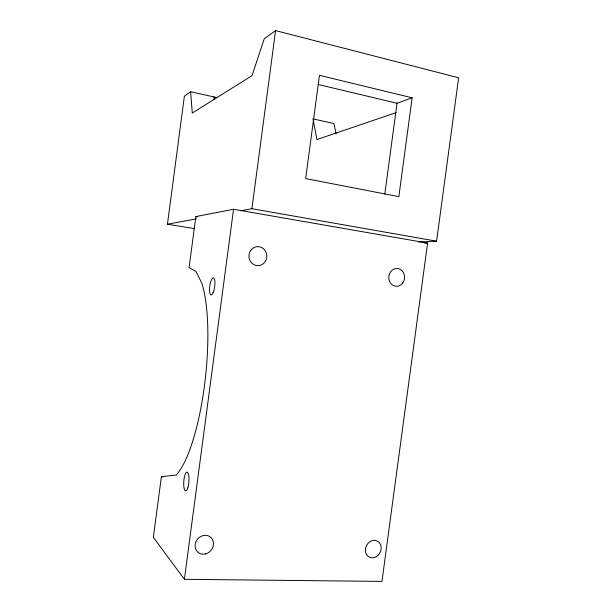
<?xml version="1.0" encoding="UTF-8"?>
<svg xmlns="http://www.w3.org/2000/svg" width="612" height="612" viewBox="0 0 612 612"><rect width="100%" height="100%" fill="white"/><g stroke="black" fill="none" stroke-linecap="round" stroke-linejoin="round"><path stroke-width="0.92" d="M194.723 228.651L167.451 224.206L184.373 96.229L190.607 91.746L216.686 97.538M161.392 476.679L153.36 537.305L184.388 579.312L381.957 581.4L427.597 243.063L233.547 209.273L195.855 216.564L189.085 267.635L195.909 271.437L201.654 282.775A106.672 27.463 -83.8 0 1 204.362 386.44A106.672 27.463 -83.8 0 1 176.149 475.065L161.392 476.679L163.297 476.786M184.388 579.312L233.547 209.273M240.638 210.78L251.899 208.715L275.599 30.6L458.64 77.785L436.586 241.182L418.554 242.023M384.803 194.126L397.012 103.26L412.144 97.805L398.848 196.651L305.671 178.589L319.464 75.337L412.144 97.805M275.599 30.6L264.254 38.763L252.029 75.636L192.283 113.044L190.607 91.746M396.163 112.623L316.932 139.559L312.977 118.889L333.923 123.54L336.08 133.814M167.451 224.206L196.544 218.874M424.751 243.186L427.597 243.063M195.855 216.564L197.737 216.877M251.899 208.715L436.586 241.182M318.018 84.448L397.012 103.26M213.948 96.925L214.223 99.687M213.198 292.521A8.629 2.463 -82.2 0 0 213.955 278.146A8.629 2.463 -82.2 0 0 209.572 288.466A8.629 2.463 -82.2 0 0 213.198 292.521M187.808 487.917A9.41 2.578 -85.9 0 0 187.524 472.372A9.41 2.578 -85.9 0 0 183.692 484.283A9.41 2.578 -85.9 0 0 187.808 487.917M402.834 282.897A8.928 7.895 -86.5 0 0 397.907 268.553A8.928 7.895 -86.5 0 0 389.316 280.74A8.928 7.895 -86.5 0 0 402.834 282.897M250.805 250.262A9.532 8.966 88 0 0 256.665 265.577A9.532 8.966 88 0 0 266.182 252.588A9.532 8.966 88 0 0 250.805 250.262M376.143 556.79A8.981 7.642 -64.2 0 0 378.231 541.651A8.981 7.642 -64.2 0 0 365.448 548.872A8.981 7.642 -64.2 0 0 376.143 556.79M205.418 553.937A9.846 8.775 -51.3 0 0 211.645 538.269A9.846 8.775 -51.3 0 0 195.817 542.064A9.846 8.775 -51.3 0 0 205.418 553.937"/></g></svg>
